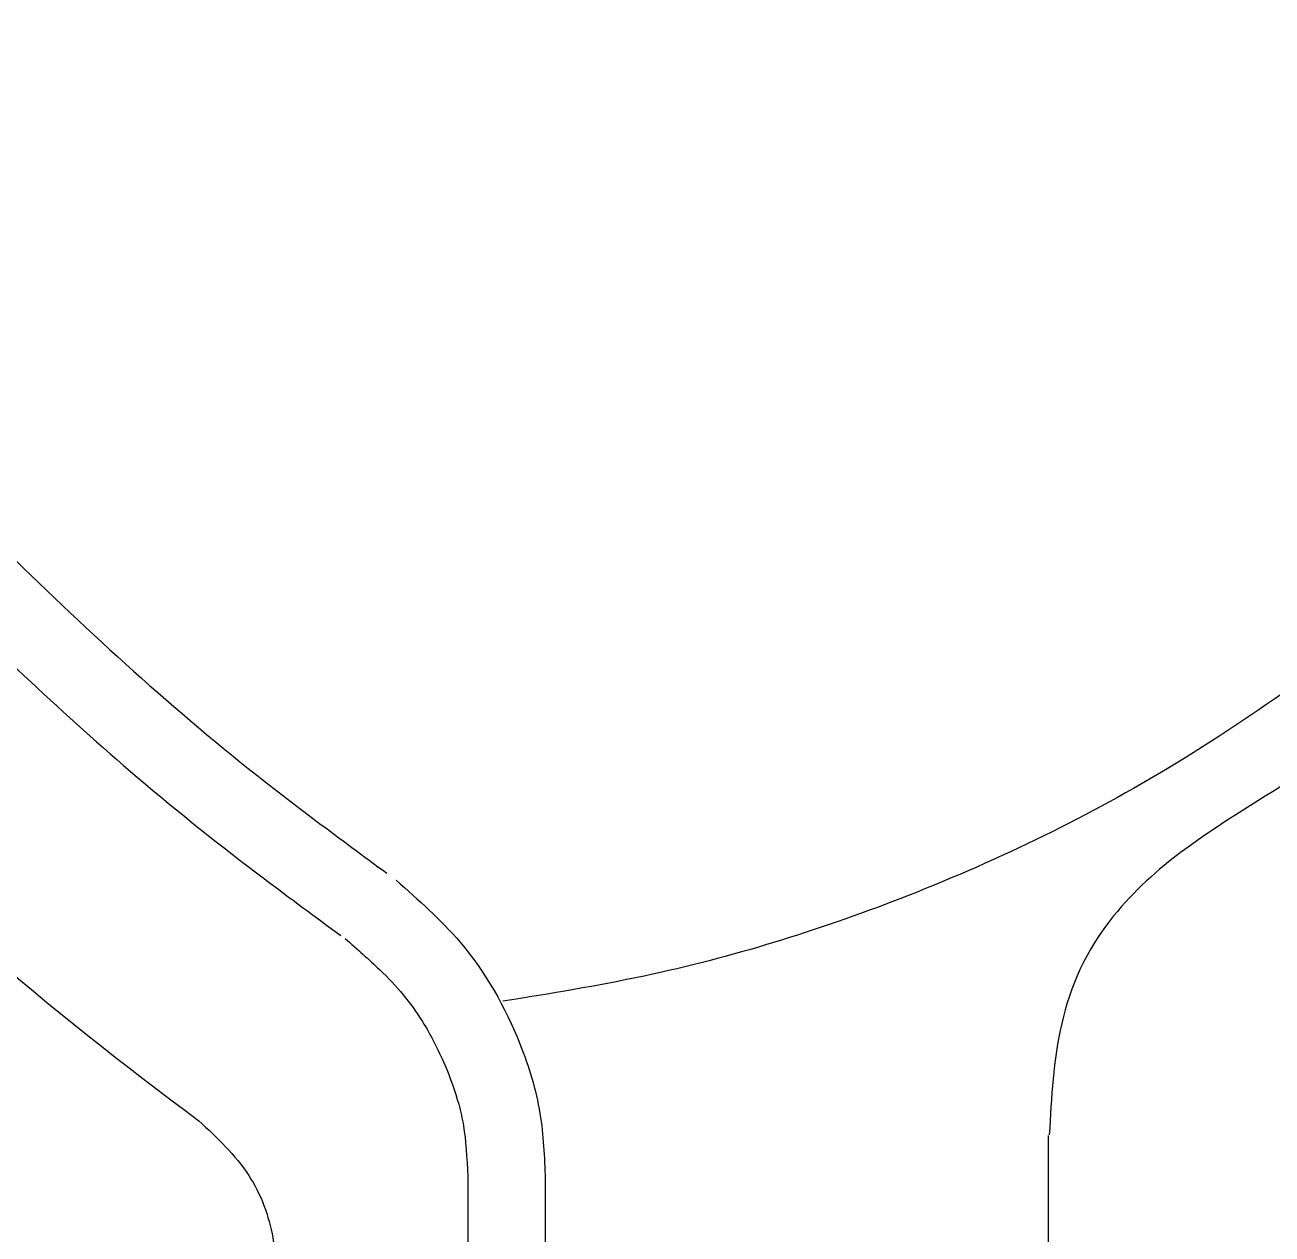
# Model space of a CAD drawing. Extents: x 408 to 498, y 628 to 778.
# Drawn here: x 467.89 to 480.83, y 696.83 to 709.38 of the extents above; entities that cross this region are included whole.
import ezdxf

# ---------------------------------------------------------------- set-up
doc = ezdxf.new("R2010")
doc.units = 0
doc.header["$MEASUREMENT"] = 0
doc.layers.add('1', color=4, linetype='Continuous')

# ---------------------------------------------------------------- blocks, each defined once
blk = doc.blocks.new('2018 PULSE')
at = {"layer": '1', "linetype": 'Continuous', "lineweight": 25}
blk.add_arc((85.237, 85.052), 40.06, 216.8636, 233.4722, dxfattribs=at)
at = {"layer": '1'}
for points in [[(70.661, 86.251), (69.679, 86.292), (64.547, 86.479), (48.442, 86.76), (32.133, 86.659), (22.958, 86.413), (18.658, 86.245), (14.824, 85.908), (11.405, 84.262), (8.209, 81.066), (5.013, 77.87), (4.076, 76.597), (3.337, 74.342), (3.108, 72.239), (2.97, 69.182), (2.585, 55.266)], [(62.112, 77.488), (64.682, 77.282), (69.754, 75.363), (74.235, 71.484), (77.421, 64.736), (77.643, 61.269)], [(85.853, 69.09), (85.573, 68.891), (85.388, 68.682), (84.317, 67.382), (83.164, 66.037), (81.859, 64.672), (79.668, 62.526), (78.111, 61.206), (76.754, 60.271), (74.386, 58.576), (71.427, 56.505), (68.669, 55.165), (66.016, 54.363), (64.55, 54.101)], [(51.753, 64.968), (52.531, 64.915), (53.367, 64.716), (54.493, 64.169), (55.234, 63.571), (55.747, 62.979), (56.843, 61.551), (59.255, 58.913), (61.907, 56.519), (63.344, 55.431)], [(63.441, 55.358), (64.105, 54.715), (64.726, 53.659), (64.934, 52.935), (64.99, 52.255)], [(61.393, 52.861), (61.912, 52.292), (62.161, 51.644), (62.197, 51.258)], [(70.21, 52.706), (70.21, 43.004), (70.21, 36.384)], [(64.988, 52.263), (64.988, 44.545), (64.988, 36.828)]]:
    blk.add_spline(points, degree=3, dxfattribs=at)
for points, knots in [([(51.725, 64.165), (51.904, 64.159), (52.071, 64.153), (52.361, 64.129), (52.484, 64.113), (52.876, 64.037), (53.146, 63.952), (53.662, 63.732), (53.91, 63.596), (54.282, 63.34), (54.417, 63.234), (54.642, 63.03), (54.734, 62.936), (54.923, 62.721), (55.019, 62.604), (55.408, 62.113), (55.693, 61.725), (56.192, 61.075), (56.398, 60.818), (56.816, 60.321), (57.03, 60.077), (57.682, 59.359), (58.13, 58.898), (59.281, 57.754), (59.997, 57.074), (61.184, 56.062), (61.629, 55.709), (62.339, 55.173), (62.604, 54.977), (62.867, 54.784)], [0, 0, 0, 0, 0.537788, 0.537788, 1.016377, 1.016377, 2.015186, 2.015186, 3.013996, 3.013996, 3.633389, 3.633389, 4.131022, 4.131022, 4.628655, 4.628655, 6.085262, 6.085262, 7.027123, 7.027123, 7.968984, 7.968984, 9.852705, 9.852705, 12.75646, 12.75646, 14.398643, 14.398643, 15.376498, 15.376498, 15.376498, 15.376498]), ([(78.2, 60.308), (78.029, 60.215), (77.509, 59.935), (73.708, 56.823), (72.478, 56.298), (71.358, 55.481), (70.316, 54.53), (70.261, 53.489), (70.221, 52.713)], [2.107114, 2.107114, 2.107114, 2.107114, 3.492388, 6.313165, 9.569311, 9.578516, 10.472451, 13.079825, 13.079825, 13.079825, 13.079825]), ([(62.911, 54.754), (63.041, 54.639), (63.162, 54.533), (63.362, 54.341), (63.442, 54.256), (63.585, 54.083), (63.652, 53.99), (63.801, 53.751), (63.878, 53.601), (64.004, 53.305), (64.054, 53.165), (64.112, 52.955), (64.128, 52.88), (64.165, 52.66), (64.176, 52.484), (64.186, 52.26), (64.187, 52.241), (64.187, 52.221)], [0, 0, 0, 0, 0.518237, 0.518237, 0.967884, 0.967884, 1.417532, 1.417532, 2.042695, 2.042695, 2.585834, 2.585834, 2.898799, 2.898799, 3.524729, 3.524729, 3.58408, 3.58408, 3.58408, 3.58408]), ([(64.184, 52.263), (64.184, 47.169), (64.184, 42.076), (64.184, 36.931), (64.184, 36.879), (64.184, 36.828)], [0, 0, 0, 0, 15.280505, 15.280505, 15.434853, 15.434853, 15.434853, 15.434853])]:
    blk.add_open_spline(points, degree=3, knots=knots, dxfattribs=at)

msp = doc.modelspace()

# ---------------------------------------------------------------- block references
at = {"layer": '1'}
msp.add_blockref('2018 PULSE', (408.301, 645.145), dxfattribs=at)

doc.saveas('drawing.dxf')
